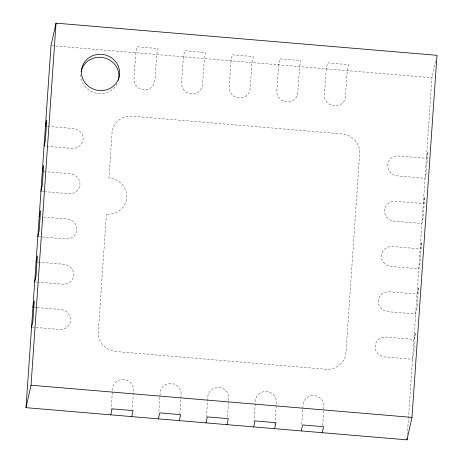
<?xml version="1.0" encoding="UTF-8"?>
<svg xmlns="http://www.w3.org/2000/svg" width="463" height="463" viewBox="0 0 463 463"><rect width="100%" height="100%" fill="white"/><g stroke="black" fill="none" stroke-linecap="round" stroke-linejoin="round"><path stroke-width="0.35" stroke-dasharray="2.31 1.74" d="M111.068 410.577L112.584 388.584A10.527 9.972 12.6 0 1 123.748 379.51A10.527 9.972 12.6 0 1 133.541 390.355L132.215 409.512M158.884 411.763L160.21 392.607A10.527 9.972 12.6 0 1 171.374 383.532A10.527 9.972 12.6 0 1 181.16 394.378L179.835 413.534M206.405 417.204L207.829 396.629A10.527 9.972 12.6 0 1 218.993 387.554A10.527 9.972 12.6 0 1 228.78 398.4L227.455 417.551M253.979 421.932L255.449 400.651A10.527 9.972 12.6 0 1 266.613 391.576A10.527 9.972 12.6 0 1 276.399 402.416L275.08 421.573M274.883 424.415L275.028 422.285M301.697 424.536L303.068 404.674A10.527 9.972 12.6 0 1 314.232 395.599A10.527 9.972 12.6 0 1 324.019 406.439L322.647 426.307M407.318 434.815L431.967 77.778L435.735 60.937M51.729 45.663L431.967 77.778M47.591 126.347L73.304 128.517A10.527 9.972 12.6 0 1 83.097 139.357A10.527 9.972 12.6 0 1 71.933 148.432L44.789 146.14M43.753 171.541L70.179 173.775A10.527 9.972 12.6 0 1 79.972 184.615A10.527 9.972 12.6 0 1 68.808 193.69L45.235 191.699M41.664 191.398L44.517 191.641M43.481 217.043L67.06 219.034A10.527 9.972 12.6 0 1 76.846 229.879A10.527 9.972 12.6 0 1 65.682 238.949L38.539 236.657M38.215 262.122L63.935 264.292A10.527 9.972 12.6 0 1 73.721 275.138A10.527 9.972 12.6 0 1 62.557 284.207L38.985 282.216M36.126 281.979L38.267 282.158M34.378 307.322L36.519 307.501M37.237 307.565L60.809 309.556A10.527 9.972 12.6 0 1 70.596 320.396A10.527 9.972 12.6 0 1 59.432 329.465L32.288 327.173M117.133 83.537A19.133 18.126 12.6 0 1 95.089 92.913A19.133 18.126 12.6 0 1 80.805 73.814M106.426 214.166L98.306 331.838A19.133 18.126 12.6 0 0 116.103 351.55L325.628 369.248A19.133 18.126 12.6 0 0 345.93 352.754L359.676 153.612A19.133 18.126 12.6 0 0 341.879 133.9L132.349 116.207A19.133 18.126 12.6 0 0 112.052 132.702L108.927 177.96A19.133 18.126 12.6 0 1 126.729 197.672A19.133 18.126 12.6 0 1 106.426 214.166M135.775 52.759L133.963 79.011A10.527 9.972 12.6 0 0 143.75 89.851A10.527 9.972 12.6 0 0 154.914 80.782L156.726 54.53L158.062 48.546L137.112 46.775L135.775 52.759M183.394 56.781L181.583 83.033A10.527 9.972 12.6 0 0 191.369 93.873A10.527 9.972 12.6 0 0 202.534 84.804L204.345 58.552L205.688 52.568L184.731 50.797L183.394 56.781M231.014 60.803L229.202 87.056A10.527 9.972 12.6 0 0 238.989 97.896A10.527 9.972 12.6 0 0 250.153 88.827L251.965 62.574L253.307 56.584L232.351 54.819L231.014 60.803M278.633 64.826L276.822 91.078A10.527 9.972 12.6 0 0 286.609 101.918A10.527 9.972 12.6 0 0 297.773 92.849L299.584 66.597L300.927 60.607L279.97 58.842L278.633 64.826M326.253 68.848L324.441 95.1A10.527 9.972 12.6 0 0 334.228 105.94A10.527 9.972 12.6 0 0 345.392 96.871L347.209 70.619L348.546 64.629L327.59 62.864L326.253 68.848M415.247 333.389L413.87 353.304L412.533 359.288L384.915 356.956A10.527 9.972 12.6 0 1 375.123 346.116A10.527 9.972 12.6 0 1 386.287 337.041L413.91 339.373L415.247 333.389M418.373 288.131L416.995 308.04L415.658 314.03L388.04 311.697A10.527 9.972 12.6 0 1 378.248 300.857A10.527 9.972 12.6 0 1 389.412 291.783L417.036 294.115L418.373 288.131M421.498 242.867L420.12 262.781L418.784 268.772L391.166 266.439A10.527 9.972 12.6 0 1 381.373 255.593A10.527 9.972 12.6 0 1 392.537 246.524L420.161 248.857L421.498 242.867M424.623 197.608L423.246 217.523L421.909 223.513L394.291 221.181A10.527 9.972 12.6 0 1 384.498 210.335A10.527 9.972 12.6 0 1 395.662 201.266L423.28 203.598L424.623 197.608M427.748 152.35L426.371 172.265L425.034 178.249L397.416 175.917A10.527 9.972 12.6 0 1 387.624 165.077A10.527 9.972 12.6 0 1 398.788 156.008L426.406 158.34L427.748 152.35"/><path stroke-width="0.69" d="M26.009 407.677L51.011 45.605L56.029 23.15L436.991 55.323L411.989 417.394L406.971 439.85L26.009 407.677L31.033 385.222L56.029 23.15M406.971 439.85L407.07 438.409M45.449 126.162L46.786 120.177L45.409 140.092L44.072 146.077M42.324 171.426L43.661 165.436L42.289 185.35L40.947 191.335M39.199 216.684L40.536 210.694L39.164 230.609L37.821 236.599M36.073 261.942L37.41 255.952L36.039 275.867L34.696 281.857M32.948 307.2L34.285 301.216L32.914 321.125L31.571 327.115M110.773 414.836L112.115 408.846L133.066 410.617L131.729 416.602M158.392 418.859L159.735 412.869L180.686 414.64L179.349 420.624M206.012 422.881L207.355 416.891L228.305 418.662L226.968 424.646M253.637 426.898L254.974 420.913L275.925 422.684L274.588 428.669M301.257 430.92L302.594 424.936L323.544 426.707L322.207 432.691M31.033 385.222L411.989 417.394M81.066 71.8A19.133 18.126 12.6 0 1 103.932 57.765A19.133 18.126 12.6 0 1 118.337 80.377M86.17 84.092A19.133 18.126 12.6 0 0 118.597 78.669A19.133 18.126 12.6 0 0 96.802 54.53A19.133 18.126 12.6 0 0 86.17 84.092"/></g></svg>
